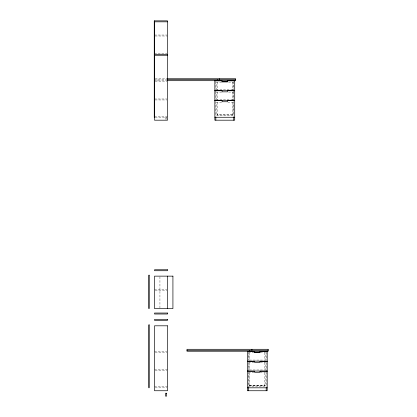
<?xml version="1.0" encoding="UTF-8"?>
<svg xmlns="http://www.w3.org/2000/svg" width="417" height="417" viewBox="0 0 417 417"><rect width="100%" height="100%" fill="white"/><g stroke="black" fill="none" stroke-linecap="round" stroke-linejoin="round"><path stroke-width="0.31" stroke-dasharray="2.08 1.56" d="M154.525 35.028L166.863 35.028M155.176 36.003L167.514 36.003M154.525 53.313L166.863 53.313M155.176 78.745L166.863 78.745M154.525 79.72L166.863 79.72M154.525 80.695L167.514 80.695M155.176 81.669L166.863 81.669M221.667 82.212L216.48 82.212L216.48 90.056M228.532 82.212L233.093 82.212L233.093 90.056M221.667 92.11L216.48 92.11L216.48 99.955M228.532 92.11L233.093 92.11L233.093 99.955M154.525 98.985L166.863 98.985M155.176 99.955L166.863 99.955M221.667 102.285L216.48 102.285L216.48 115.217L233.093 115.217L233.093 102.285L227.911 102.285M154.525 116.296L167.514 116.296M155.176 117.271L166.863 117.271M154.525 289.341L166.863 289.341M155.176 290.315L166.863 290.315M154.525 351.239L166.863 351.239M155.176 352.214L166.863 352.214M254.13 352.756L248.949 352.756L248.949 360.601M260.375 352.756L265.556 352.756L265.556 360.601M249.486 360.059L265.019 360.059M254.13 362.654L248.949 362.654L248.949 370.504M260.375 362.654L265.556 362.654L265.556 370.504M154.525 369.53L167.514 369.53M249.486 369.962L265.019 369.962M155.176 370.504L166.863 370.504M254.13 372.829L248.949 372.829L248.949 385.761L265.556 385.761L265.556 372.829L260.375 372.829M249.486 385.219L265.019 385.219L265.019 385.49L249.486 385.49L249.543 385.219M154.525 386.846L167.514 386.846M248.297 386.846L266.208 386.846M155.176 387.815L166.863 387.815M266.208 352.214L266.208 359.918M266.208 362.488L266.208 371.474M266.208 372.12L266.208 387.529M264.748 352.756L264.748 360.059M264.748 362.654L264.748 369.962M264.748 372.829L264.748 385.761M249.757 352.756L249.757 360.059M249.757 362.654L249.757 369.962M249.757 372.829L249.757 385.761M248.297 352.214L248.297 359.918M248.297 362.488L248.297 371.474M248.297 372.12L248.297 387.815M233.744 81.669L233.744 89.374M233.744 91.943L233.744 100.93M233.744 101.576L233.744 116.343M232.55 89.785L232.55 89.514L217.022 89.514L217.022 89.785M232.55 99.689L232.55 99.418L217.022 99.418L217.022 99.689M232.498 89.514L232.498 89.785M232.498 99.418L232.498 99.689M232.498 114.675L232.498 114.946M232.279 82.212L232.279 89.785M232.279 92.11L232.279 99.689M232.279 102.285L232.279 115.217M217.293 82.212L217.293 89.785M217.293 92.11L217.293 99.689M217.293 102.285L217.293 115.217M217.075 89.514L217.075 89.785M217.075 99.418L217.075 99.689M217.075 114.675L217.075 114.946M215.834 81.669L215.834 89.374M215.834 91.943L215.834 100.93M215.834 101.576L215.834 116.343M166.539 117.271L166.539 120.195M165.565 117.271L165.565 119.611M159.935 276.784L159.935 307.954M157.449 79.72L157.449 80.695M232.55 114.675L217.022 114.675L217.022 114.946L232.55 114.946L232.55 114.675"/><path stroke-width="0.63" d="M154.525 21.825L167.514 21.825M154.254 54.288L167.514 54.288M154.525 55.263L167.514 55.263M167.514 78.745L235.688 78.745L235.688 80.695L167.467 80.695M167.467 79.72L235.688 79.72M214.859 80.856L222.084 80.856L222.084 81.94L227.494 81.94L227.494 80.856L234.714 80.856M221.907 81.669L227.672 81.669M214.859 90.598L234.714 90.598M214.859 90.76L222.084 90.76L222.084 91.839L227.494 91.839L227.494 90.76L234.714 90.76M214.859 100.497L234.714 100.497M214.859 100.659L222.084 100.659L222.084 101.743L227.494 101.743L227.494 100.659L234.714 100.659M154.525 117.271L154.254 117.271L154.254 20.85L167.514 20.85L167.514 120.195L154.525 120.195L154.525 20.85M214.859 117.271L234.714 117.271M186.993 350.264L268.157 350.264M247.323 351.401L254.547 351.401L254.547 352.485L259.958 352.485L259.958 351.401L267.182 351.401M254.37 352.214L260.135 352.214M247.323 361.143L267.182 361.143M247.323 361.304L254.547 361.304L254.547 362.383L259.958 362.383L259.958 361.304L267.182 361.304M247.323 371.041L267.182 371.041M247.323 371.208L254.547 371.208L254.547 372.287L259.958 372.287L259.958 371.208L267.182 371.208M247.323 387.815L267.182 387.815M267.182 351.239L267.182 390.739L247.323 390.739L247.323 351.239M266.208 387.529L266.208 390.739M251.92 349.29L251.92 350.264M249.757 350.264L249.757 351.239M248.297 387.529L248.297 390.739M234.714 80.695L234.714 120.195L214.859 120.195L214.859 80.695M233.744 90.015L233.744 91.302M233.744 116.984L233.744 120.195M219.457 78.745L219.457 79.72M217.293 79.72L217.293 80.695M215.834 90.015L215.834 91.302M215.834 116.984L215.834 120.195M167.514 276.137L167.514 308.601M167.514 269.752L154.525 269.752L154.525 270.727L167.514 270.727L167.514 269.752M149.114 275.163L148.843 275.163L148.843 308.601L149.114 308.601L149.114 275.163M172.925 276.137L154.525 276.137L154.525 308.601L172.925 308.601L172.925 276.137M167.514 313.037L154.525 313.037L154.525 314.011L167.514 314.011L167.514 313.037M167.514 319.422L154.525 319.422L154.525 320.397L167.514 320.397L167.514 319.422M149.114 324.833L148.843 324.833L148.843 387.815L149.114 387.815L149.114 324.833M167.514 325.807L154.525 325.807L154.525 390.739L167.514 390.739L167.514 325.807M268.157 349.29L186.993 349.29L186.993 351.239L268.157 351.239L268.157 349.29M166.539 393.226L165.565 393.226L165.565 396.15L166.539 396.15L166.539 393.226"/></g></svg>
